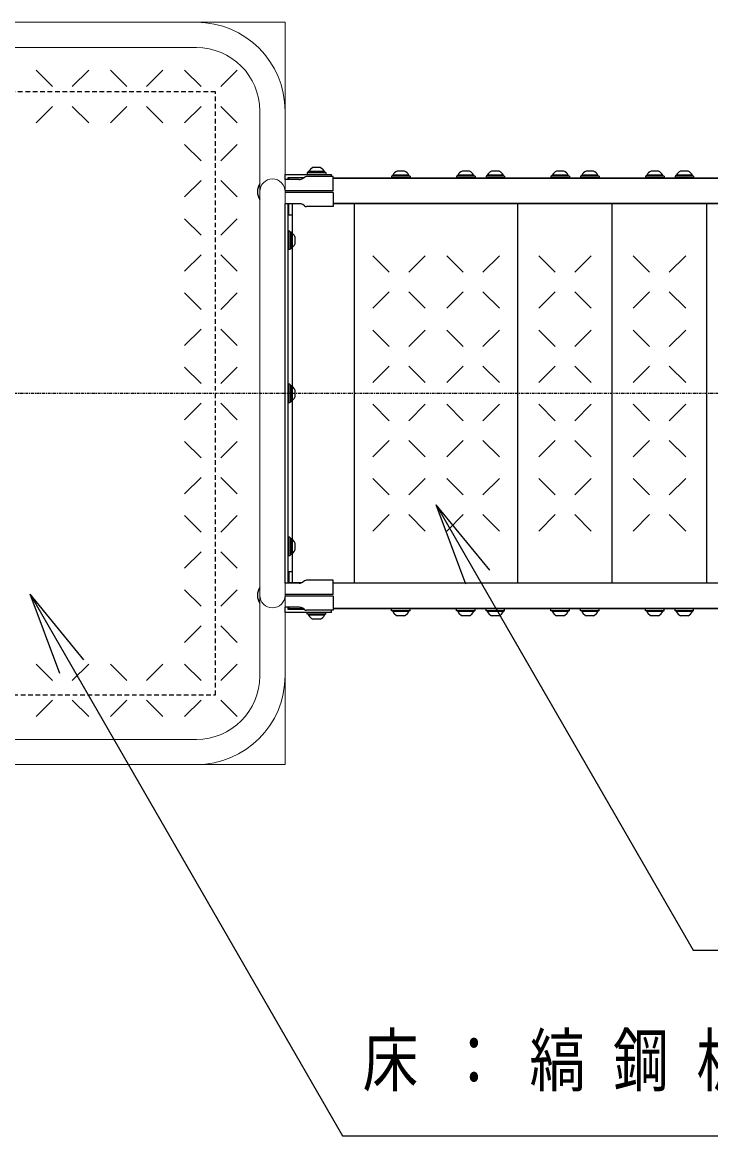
# Model space of a CAD drawing. Units: millimetres at full size; details may follow other scales. Extents: x -11723 to 28, y -1854 to 8010.
# Drawn here: x -6908 to -6166, y 6130 to 7330 of the extents above; entities that cross this region are included whole.
import ezdxf

# ---------------------------------------------------------------- set-up
doc = ezdxf.new("R2010")
doc.units = ezdxf.units.MM
doc.linetypes.add('USER2', pattern=[6, 3, -1, 1, -1])
doc.linetypes.add('USER4', pattern=[8, 5, -3])
doc.layers.add('線', color=2, linetype='Continuous', lineweight=25)
doc.layers.add('補助', color=2, linetype='Continuous', lineweight=13)
doc.styles.add('ＭＳ ゴシック', font='')
doc.styles.get('ＭＳ ゴシック').set_extended_font_data('MS Gothic')

msp = doc.modelspace()

# ---------------------------------------------------------------- linework, layer by layer
at = {"layer": '線', "color": 7, "lineweight": 13}
for p, q in [((-6624.958, 7330), (-7424.958, 7330)), ((-6624.958, 6530), (-6624.958, 7330)), ((-6720.558, 7302.8), (-7329.358, 7302.8)), ((-6652.158, 6625.6), (-6652.158, 7234.4)), ((-5556.024, 7162.2), (-6573.158, 7162.2)), ((-5556.024, 7134.2), (-6573.158, 7134.2)), ((-5556.024, 6725.8), (-6573.158, 6725.8)), ((-5556.024, 6697.8), (-6573.158, 6697.8)), ((-6720.558, 6557.2), (-7329.358, 6557.2)), ((-6624.958, 6530), (-7424.958, 6530))]:
    msp.add_line(p, q, dxfattribs=at)
at = {"layer": '線'}
for p, q in [((-6893.243, 7278.284), (-6875.565, 7260.607)), ((-6836.674, 7278.284), (-6854.352, 7260.607)), ((-6813.243, 7278.284), (-6795.565, 7260.607)), ((-6756.674, 7278.284), (-6774.352, 7260.607)), ((-6733.243, 7278.284), (-6715.565, 7260.607)), ((-6676.674, 7278.284), (-6694.352, 7260.607)), ((-6875.565, 7239.393), (-6893.243, 7221.716)), ((-6854.352, 7239.393), (-6836.674, 7221.716)), ((-6795.565, 7239.393), (-6813.243, 7221.716)), ((-6774.352, 7239.393), (-6756.674, 7221.716)), ((-6715.565, 7239.393), (-6733.243, 7221.716)), ((-6694.352, 7239.393), (-6676.674, 7221.716)), ((-6733.243, 7198.284), (-6715.565, 7180.607)), ((-6676.674, 7198.284), (-6694.352, 7180.607)), ((-6624.958, 7166), (-6574.958, 7166)), ((-6624.958, 7160.5), (-6624.958, 7166)), ((-6600.958, 7168), (-6600.958, 7166)), ((-6580.958, 7168), (-6600.958, 7168)), ((-6580.958, 7166), (-6600.958, 7166)), ((-6599.608, 7168), (-6599.608, 7169)), ((-6582.308, 7169), (-6599.608, 7169)), ((-6582.308, 7168), (-6599.608, 7168)), ((-6586.958, 7173.35), (-6594.958, 7173.35)), ((-6582.308, 7168), (-6582.308, 7169)), ((-6580.958, 7168), (-6580.958, 7166)), ((-6574.958, 7163.7), (-6574.958, 7166)), ((-6510.126, 7164.2), (-6510.126, 7162.2)), ((-6490.126, 7164.2), (-6510.126, 7164.2)), ((-6508.776, 7164.2), (-6508.776, 7165.2)), ((-6491.476, 7165.2), (-6508.776, 7165.2)), ((-6491.476, 7164.2), (-6508.776, 7164.2)), ((-6496.126, 7169.55), (-6504.126, 7169.55)), ((-6491.476, 7164.2), (-6491.476, 7165.2)), ((-6490.126, 7164.2), (-6490.126, 7162.2)), ((-6440.126, 7164.2), (-6440.126, 7162.2)), ((-6420.126, 7164.2), (-6440.126, 7164.2)), ((-6438.776, 7164.2), (-6438.776, 7165.2)), ((-6421.476, 7165.2), (-6438.776, 7165.2)), ((-6421.476, 7164.2), (-6438.776, 7164.2)), ((-6426.126, 7169.55), (-6434.126, 7169.55)), ((-6421.476, 7164.2), (-6421.476, 7165.2)), ((-6420.126, 7164.2), (-6420.126, 7162.2)), ((-6408.221, 7164.2), (-6408.221, 7162.2)), ((-6388.221, 7164.2), (-6408.221, 7164.2)), ((-6406.871, 7164.2), (-6406.871, 7165.2)), ((-6389.571, 7165.2), (-6406.871, 7165.2)), ((-6389.571, 7164.2), (-6406.871, 7164.2)), ((-6394.221, 7169.55), (-6402.221, 7169.55)), ((-6389.571, 7164.2), (-6389.571, 7165.2)), ((-6388.221, 7164.2), (-6388.221, 7162.2)), ((-6338.221, 7164.2), (-6338.221, 7162.2)), ((-6318.221, 7164.2), (-6338.221, 7164.2)), ((-6336.871, 7164.2), (-6336.871, 7165.2)), ((-6319.571, 7165.2), (-6336.871, 7165.2)), ((-6319.571, 7164.2), (-6336.871, 7164.2)), ((-6324.221, 7169.55), (-6332.221, 7169.55)), ((-6319.571, 7164.2), (-6319.571, 7165.2)), ((-6318.221, 7164.2), (-6318.221, 7162.2)), ((-6306.316, 7164.2), (-6306.316, 7162.2)), ((-6286.316, 7164.2), (-6306.316, 7164.2)), ((-6304.966, 7164.2), (-6304.966, 7165.2)), ((-6287.666, 7165.2), (-6304.966, 7165.2)), ((-6287.666, 7164.2), (-6304.966, 7164.2)), ((-6292.316, 7169.55), (-6300.316, 7169.55)), ((-6287.666, 7164.2), (-6287.666, 7165.2)), ((-6286.316, 7164.2), (-6286.316, 7162.2)), ((-6236.316, 7164.2), (-6236.316, 7162.2)), ((-6216.316, 7164.2), (-6236.316, 7164.2)), ((-6234.966, 7164.2), (-6234.966, 7165.2)), ((-6217.666, 7165.2), (-6234.966, 7165.2)), ((-6217.666, 7164.2), (-6234.966, 7164.2)), ((-6222.316, 7169.55), (-6230.316, 7169.55)), ((-6217.666, 7164.2), (-6217.666, 7165.2)), ((-6216.316, 7164.2), (-6216.316, 7162.2)), ((-6204.411, 7164.2), (-6204.411, 7162.2)), ((-6184.411, 7164.2), (-6204.411, 7164.2)), ((-6203.061, 7164.2), (-6203.061, 7165.2)), ((-6185.761, 7165.2), (-6203.061, 7165.2)), ((-6185.761, 7164.2), (-6203.061, 7164.2)), ((-6190.411, 7169.55), (-6198.411, 7169.55)), ((-6185.761, 7164.2), (-6185.761, 7165.2)), ((-6184.411, 7164.2), (-6184.411, 7162.2)), ((-6715.565, 7159.393), (-6733.243, 7141.716)), ((-6694.352, 7159.393), (-6676.674, 7141.716)), ((-6609.673, 7160.5), (-6624.958, 7160.5)), ((-6609.673, 7160.5), (-6624.958, 7160.5)), ((-6621.758, 7162.8), (-6603.993, 7162.8)), ((-6621.758, 7160.5), (-6621.758, 7162.8)), ((-6620.958, 7160.5), (-6620.958, 7162.2)), ((-6604.949, 7162.2), (-6620.958, 7162.2)), ((-6603.895, 7162.861), (-6605.952, 7161.571)), ((-6603.895, 7162.861), (-6605.952, 7161.571)), ((-6573.158, 7163.7), (-6601.815, 7163.7)), ((-6573.158, 7163.7), (-6601.815, 7163.7)), ((-6573.158, 7148.4), (-6573.158, 7163.7)), ((-6573.158, 7148.4), (-6573.158, 7163.7)), ((-5568.326, 7161.8), (-6573.158, 7161.8)), ((-6490.126, 7162.2), (-6510.126, 7162.2)), ((-6420.126, 7162.2), (-6440.126, 7162.2)), ((-6388.221, 7162.2), (-6408.221, 7162.2)), ((-6318.221, 7162.2), (-6338.221, 7162.2)), ((-6286.316, 7162.2), (-6306.316, 7162.2)), ((-6216.316, 7162.2), (-6236.316, 7162.2)), ((-6184.411, 7162.2), (-6204.411, 7162.2)), ((-6573.158, 7148.4), (-6624.968, 7148.4)), ((-6573.158, 7148.4), (-6624.968, 7148.4)), ((-6573.158, 7146.6), (-6624.968, 7146.6)), ((-6573.158, 7146.6), (-6624.968, 7146.6)), ((-6573.158, 7146.6), (-6573.158, 7131.3)), ((-6573.158, 7146.6), (-6573.158, 7131.3)), ((-6609.673, 7134.5), (-6624.958, 7134.5)), ((-6624.958, 6725.5), (-6624.958, 7134.5)), ((-6609.673, 7134.5), (-6624.958, 7134.5)), ((-6621.758, 6725.5), (-6621.758, 7134.5)), ((-6620.958, 7122.2), (-6620.958, 7134.5)), ((-6607.645, 7134.2), (-6620.958, 7134.2)), ((-6617.096, 6725.8), (-6617.096, 7134.2)), ((-6603.895, 7132.139), (-6605.952, 7133.429)), ((-6603.895, 7132.139), (-6605.952, 7133.429)), ((-6573.158, 7131.3), (-6601.815, 7131.3)), ((-6573.158, 7131.3), (-6601.815, 7131.3)), ((-5568.326, 7134.6), (-6573.158, 7134.6)), ((-6550.126, 6725.8), (-6550.126, 7134.2)), ((-6374.126, 6725.8), (-6374.126, 7134.2)), ((-6272.221, 6725.8), (-6272.221, 7134.2)), ((-6170.316, 6725.8), (-6170.316, 7134.2)), ((-6733.243, 7118.284), (-6715.565, 7100.607)), ((-6676.674, 7118.284), (-6694.352, 7100.607)), ((-6617.096, 7122.2), (-6620.958, 7122.2)), ((-6619.758, 7105), (-6621.758, 7105)), ((-6621.758, 7105), (-6621.758, 7085)), ((-6619.758, 7105), (-6619.758, 7085)), ((-6619.758, 7103.65), (-6618.758, 7103.65)), ((-6619.758, 7103.65), (-6619.758, 7086.35)), ((-6618.758, 7103.65), (-6618.758, 7086.35)), ((-6614.408, 7099), (-6614.408, 7091)), ((-6619.758, 7085), (-6621.758, 7085)), ((-6619.758, 7086.35), (-6618.758, 7086.35)), ((-6715.565, 7079.393), (-6733.243, 7061.716)), ((-6694.352, 7079.393), (-6676.674, 7061.716)), ((-6530.41, 7078.284), (-6512.733, 7060.607)), ((-6473.842, 7078.284), (-6491.519, 7060.607)), ((-6450.41, 7078.284), (-6432.733, 7060.607)), ((-6393.842, 7078.284), (-6411.519, 7060.607)), ((-6351.458, 7078.284), (-6333.78, 7060.607)), ((-6294.889, 7078.284), (-6312.567, 7060.607)), ((-6249.553, 7078.284), (-6231.875, 7060.607)), ((-6192.984, 7078.284), (-6210.662, 7060.607)), ((-6733.243, 7038.284), (-6715.565, 7020.607)), ((-6676.674, 7038.284), (-6694.352, 7020.607)), ((-6512.733, 7039.393), (-6530.41, 7021.716)), ((-6491.519, 7039.393), (-6473.842, 7021.716)), ((-6432.733, 7039.393), (-6450.41, 7021.716)), ((-6411.519, 7039.393), (-6393.842, 7021.716)), ((-6333.78, 7039.393), (-6351.458, 7021.716)), ((-6312.567, 7039.393), (-6294.889, 7021.716)), ((-6231.875, 7039.393), (-6249.553, 7021.716)), ((-6210.662, 7039.393), (-6192.984, 7021.716)), ((-6715.565, 6999.393), (-6733.243, 6981.716)), ((-6694.352, 6999.393), (-6676.674, 6981.716)), ((-6530.41, 6998.284), (-6512.733, 6980.607)), ((-6473.842, 6998.284), (-6491.519, 6980.607)), ((-6450.41, 6998.284), (-6432.733, 6980.607)), ((-6393.842, 6998.284), (-6411.519, 6980.607)), ((-6351.458, 6998.284), (-6333.78, 6980.607)), ((-6294.889, 6998.284), (-6312.567, 6980.607)), ((-6249.553, 6998.284), (-6231.875, 6980.607)), ((-6192.984, 6998.284), (-6210.662, 6980.607)), ((-6733.243, 6958.284), (-6715.565, 6940.607)), ((-6676.674, 6958.284), (-6694.352, 6940.607)), ((-6512.733, 6959.393), (-6530.41, 6941.716)), ((-6491.519, 6959.393), (-6473.842, 6941.716)), ((-6432.733, 6959.393), (-6450.41, 6941.716)), ((-6411.519, 6959.393), (-6393.842, 6941.716)), ((-6333.78, 6959.393), (-6351.458, 6941.716)), ((-6312.567, 6959.393), (-6294.889, 6941.716)), ((-6231.875, 6959.393), (-6249.553, 6941.716)), ((-6210.662, 6959.393), (-6192.984, 6941.716)), ((-6619.758, 6940), (-6621.758, 6940)), ((-6621.758, 6940), (-6621.758, 6920)), ((-6619.758, 6940), (-6619.758, 6920)), ((-6619.758, 6938.65), (-6618.758, 6938.65)), ((-6619.758, 6938.65), (-6619.758, 6921.35)), ((-6618.758, 6938.65), (-6618.758, 6921.35)), ((-6614.408, 6934), (-6614.408, 6926)), ((-6715.565, 6919.393), (-6733.243, 6901.716)), ((-6694.352, 6919.393), (-6676.674, 6901.716)), ((-6619.758, 6920), (-6621.758, 6920)), ((-6619.758, 6921.35), (-6618.758, 6921.35)), ((-6530.41, 6918.284), (-6512.733, 6900.607)), ((-6473.842, 6918.284), (-6491.519, 6900.607)), ((-6450.41, 6918.284), (-6432.733, 6900.607)), ((-6393.842, 6918.284), (-6411.519, 6900.607)), ((-6351.458, 6918.284), (-6333.78, 6900.607)), ((-6294.889, 6918.284), (-6312.567, 6900.607)), ((-6249.553, 6918.284), (-6231.875, 6900.607)), ((-6192.984, 6918.284), (-6210.662, 6900.607)), ((-6733.243, 6878.284), (-6715.565, 6860.607)), ((-6676.674, 6878.284), (-6694.352, 6860.607)), ((-6512.733, 6879.393), (-6530.41, 6861.716)), ((-6491.519, 6879.393), (-6473.842, 6861.716)), ((-6432.733, 6879.393), (-6450.41, 6861.716)), ((-6411.519, 6879.393), (-6393.842, 6861.716)), ((-6333.78, 6879.393), (-6351.458, 6861.716)), ((-6312.567, 6879.393), (-6294.889, 6861.716)), ((-6231.875, 6879.393), (-6249.553, 6861.716)), ((-6210.662, 6879.393), (-6192.984, 6861.716)), ((-6715.565, 6839.393), (-6733.243, 6821.716)), ((-6694.352, 6839.393), (-6676.674, 6821.716)), ((-6530.41, 6838.284), (-6512.733, 6820.607)), ((-6473.842, 6838.284), (-6491.519, 6820.607)), ((-6450.41, 6838.284), (-6432.733, 6820.607)), ((-6393.842, 6838.284), (-6411.519, 6820.607)), ((-6351.458, 6838.284), (-6333.78, 6820.607)), ((-6294.889, 6838.284), (-6312.567, 6820.607)), ((-6249.553, 6838.284), (-6231.875, 6820.607)), ((-6192.984, 6838.284), (-6210.662, 6820.607)), ((-6733.243, 6798.284), (-6715.565, 6780.607)), ((-6676.674, 6798.284), (-6694.352, 6780.607)), ((-6512.733, 6799.393), (-6530.41, 6781.716)), ((-6491.519, 6799.393), (-6473.842, 6781.716)), ((-6432.733, 6799.393), (-6450.41, 6781.716)), ((-6411.519, 6799.393), (-6393.842, 6781.716)), ((-6333.78, 6799.393), (-6351.458, 6781.716)), ((-6312.567, 6799.393), (-6294.889, 6781.716)), ((-6231.875, 6799.393), (-6249.553, 6781.716)), ((-6210.662, 6799.393), (-6192.984, 6781.716)), ((-6619.758, 6775), (-6621.758, 6775)), ((-6621.758, 6775), (-6621.758, 6755)), ((-6619.758, 6775), (-6619.758, 6755)), ((-6619.758, 6773.65), (-6618.758, 6773.65)), ((-6619.758, 6773.65), (-6619.758, 6756.35)), ((-6618.758, 6773.65), (-6618.758, 6756.35)), ((-6614.408, 6769), (-6614.408, 6761)), ((-6715.565, 6759.393), (-6733.243, 6741.716)), ((-6694.352, 6759.393), (-6676.674, 6741.716)), ((-6619.758, 6756.35), (-6618.758, 6756.35)), ((-6619.758, 6755), (-6621.758, 6755)), ((-6620.958, 6737.8), (-6620.958, 6725.5)), ((-6617.096, 6737.8), (-6620.958, 6737.8)), ((-6609.673, 6725.5), (-6624.958, 6725.5)), ((-6609.673, 6725.5), (-6624.958, 6725.5)), ((-6607.645, 6725.8), (-6620.958, 6725.8)), ((-6603.895, 6727.861), (-6605.952, 6726.571)), ((-6603.895, 6727.861), (-6605.952, 6726.571)), ((-6573.158, 6728.7), (-6601.815, 6728.7)), ((-6573.158, 6728.7), (-6601.815, 6728.7)), ((-6573.158, 6713.4), (-6573.158, 6728.7)), ((-6573.158, 6713.4), (-6573.158, 6728.7)), ((-5568.326, 6725.4), (-6573.158, 6725.4)), ((-6733.243, 6718.284), (-6715.565, 6700.607)), ((-6676.674, 6718.284), (-6694.352, 6700.607)), ((-6573.158, 6713.4), (-6624.968, 6713.4)), ((-6573.158, 6713.4), (-6624.968, 6713.4)), ((-6573.158, 6711.6), (-6624.968, 6711.6)), ((-6573.158, 6711.6), (-6624.968, 6711.6)), ((-6573.158, 6711.6), (-6573.158, 6696.3)), ((-6573.158, 6711.6), (-6573.158, 6696.3)), ((-6609.673, 6699.5), (-6624.958, 6699.5)), ((-6624.958, 6694), (-6624.958, 6699.5)), ((-6609.673, 6699.5), (-6624.958, 6699.5)), ((-6621.758, 6697.2), (-6621.758, 6699.5)), ((-6603.993, 6697.2), (-6621.758, 6697.2)), ((-6620.958, 6699.5), (-6620.958, 6697.8)), ((-6604.949, 6697.8), (-6620.958, 6697.8)), ((-6603.895, 6697.139), (-6605.952, 6698.429)), ((-6603.895, 6697.139), (-6605.952, 6698.429)), ((-6573.158, 6696.3), (-6601.815, 6696.3)), ((-6573.158, 6696.3), (-6601.815, 6696.3)), ((-6574.958, 6694), (-6574.958, 6696.3)), ((-5568.326, 6698.2), (-6573.158, 6698.2)), ((-6510.126, 6695.8), (-6510.126, 6697.8)), ((-6490.126, 6697.8), (-6510.126, 6697.8)), ((-6490.126, 6695.8), (-6490.126, 6697.8)), ((-6440.126, 6695.8), (-6440.126, 6697.8)), ((-6420.126, 6697.8), (-6440.126, 6697.8)), ((-6420.126, 6695.8), (-6420.126, 6697.8)), ((-6408.221, 6695.8), (-6408.221, 6697.8)), ((-6388.221, 6697.8), (-6408.221, 6697.8)), ((-6388.221, 6695.8), (-6388.221, 6697.8)), ((-6338.221, 6695.8), (-6338.221, 6697.8)), ((-6318.221, 6697.8), (-6338.221, 6697.8)), ((-6318.221, 6695.8), (-6318.221, 6697.8)), ((-6306.316, 6695.8), (-6306.316, 6697.8)), ((-6286.316, 6697.8), (-6306.316, 6697.8)), ((-6286.316, 6695.8), (-6286.316, 6697.8)), ((-6236.316, 6695.8), (-6236.316, 6697.8)), ((-6216.316, 6697.8), (-6236.316, 6697.8)), ((-6216.316, 6695.8), (-6216.316, 6697.8)), ((-6204.411, 6695.8), (-6204.411, 6697.8)), ((-6184.411, 6697.8), (-6204.411, 6697.8)), ((-6184.411, 6695.8), (-6184.411, 6697.8)), ((-6574.958, 6694), (-6624.958, 6694)), ((-6600.958, 6692), (-6600.958, 6694)), ((-6580.958, 6694), (-6600.958, 6694)), ((-6580.958, 6692), (-6600.958, 6692)), ((-6599.608, 6692), (-6599.608, 6691)), ((-6582.308, 6692), (-6599.608, 6692)), ((-6582.308, 6691), (-6599.608, 6691)), ((-6586.958, 6686.65), (-6594.958, 6686.65)), ((-6582.308, 6692), (-6582.308, 6691)), ((-6580.958, 6692), (-6580.958, 6694)), ((-6490.126, 6695.8), (-6510.126, 6695.8)), ((-6508.776, 6695.8), (-6508.776, 6694.8)), ((-6491.476, 6695.8), (-6508.776, 6695.8)), ((-6491.476, 6694.8), (-6508.776, 6694.8)), ((-6496.126, 6690.45), (-6504.126, 6690.45)), ((-6491.476, 6695.8), (-6491.476, 6694.8)), ((-6420.126, 6695.8), (-6440.126, 6695.8)), ((-6438.776, 6695.8), (-6438.776, 6694.8)), ((-6421.476, 6695.8), (-6438.776, 6695.8)), ((-6421.476, 6694.8), (-6438.776, 6694.8)), ((-6426.126, 6690.45), (-6434.126, 6690.45)), ((-6421.476, 6695.8), (-6421.476, 6694.8)), ((-6388.221, 6695.8), (-6408.221, 6695.8)), ((-6406.871, 6695.8), (-6406.871, 6694.8)), ((-6389.571, 6695.8), (-6406.871, 6695.8)), ((-6389.571, 6694.8), (-6406.871, 6694.8)), ((-6394.221, 6690.45), (-6402.221, 6690.45)), ((-6389.571, 6695.8), (-6389.571, 6694.8)), ((-6318.221, 6695.8), (-6338.221, 6695.8)), ((-6336.871, 6695.8), (-6336.871, 6694.8)), ((-6319.571, 6695.8), (-6336.871, 6695.8)), ((-6319.571, 6694.8), (-6336.871, 6694.8)), ((-6324.221, 6690.45), (-6332.221, 6690.45)), ((-6319.571, 6695.8), (-6319.571, 6694.8)), ((-6286.316, 6695.8), (-6306.316, 6695.8)), ((-6304.966, 6695.8), (-6304.966, 6694.8)), ((-6287.666, 6695.8), (-6304.966, 6695.8)), ((-6287.666, 6694.8), (-6304.966, 6694.8)), ((-6292.316, 6690.45), (-6300.316, 6690.45)), ((-6287.666, 6695.8), (-6287.666, 6694.8)), ((-6216.316, 6695.8), (-6236.316, 6695.8)), ((-6234.966, 6695.8), (-6234.966, 6694.8)), ((-6217.666, 6695.8), (-6234.966, 6695.8)), ((-6217.666, 6694.8), (-6234.966, 6694.8)), ((-6222.316, 6690.45), (-6230.316, 6690.45)), ((-6217.666, 6695.8), (-6217.666, 6694.8)), ((-6184.411, 6695.8), (-6204.411, 6695.8)), ((-6203.061, 6695.8), (-6203.061, 6694.8)), ((-6185.761, 6695.8), (-6203.061, 6695.8)), ((-6185.761, 6694.8), (-6203.061, 6694.8)), ((-6190.411, 6690.45), (-6198.411, 6690.45)), ((-6185.761, 6695.8), (-6185.761, 6694.8)), ((-6715.565, 6679.393), (-6733.243, 6661.716)), ((-6694.352, 6679.393), (-6676.674, 6661.716)), ((-6893.243, 6638.284), (-6875.565, 6620.607)), ((-6836.674, 6638.284), (-6854.352, 6620.607)), ((-6813.243, 6638.284), (-6795.565, 6620.607)), ((-6756.674, 6638.284), (-6774.352, 6620.607)), ((-6733.243, 6638.284), (-6715.565, 6620.607)), ((-6676.674, 6638.284), (-6694.352, 6620.607)), ((-6875.565, 6599.393), (-6893.243, 6581.716)), ((-6854.352, 6599.393), (-6836.674, 6581.716)), ((-6795.565, 6599.393), (-6813.243, 6581.716)), ((-6774.352, 6599.393), (-6756.674, 6581.716)), ((-6715.565, 6599.393), (-6733.243, 6581.716)), ((-6694.352, 6599.393), (-6676.674, 6581.716))]:
    msp.add_line(p, q, dxfattribs=at)
at = {"layer": '線', "color": 20, "linetype": 'USER2'}
msp.add_line((-5317.828, 6930), (-10661.246, 6930), dxfattribs=at)
at = {"layer": '線', "color": 4, "linetype": 'USER4'}
msp.add_lwpolyline([(-7349.958, 6605), (-6699.958, 6605), (-6699.958, 7255), (-7349.958, 7255)], close=True, dxfattribs=at)
at = {"layer": '線', "color": 7, "lineweight": 13}
for centre, radius, start, end in [((-6720.558, 7234.4), 95.6, 0, 90), ((-6720.558, 7234.4), 68.4, 0, 90), ((-6638.558, 7147.5), 13.6, 0, 180), ((-6638.558, 6712.5), 13.6, 180, 0), ((-6720.558, 6625.6), 95.6, 270, 0), ((-6720.558, 6625.6), 68.4, 270, 0)]:
    msp.add_arc(centre, radius, start, end, dxfattribs=at)
at = {"layer": '線'}
for centre, radius, start, end in [((-6590.958, 7164.414), 9.791, 114.11411, 152.06758), ((-6590.958, 7164.414), 9.791, 27.93242, 65.88589), ((-6500.126, 7160.614), 9.791, 114.11411, 152.06758), ((-6500.126, 7160.614), 9.791, 27.93242, 65.88589), ((-6430.126, 7160.614), 9.791, 114.11411, 152.06758), ((-6430.126, 7160.614), 9.791, 27.93242, 65.88589), ((-6398.221, 7160.614), 9.791, 114.11411, 152.06758), ((-6398.221, 7160.614), 9.791, 27.93242, 65.88589), ((-6328.221, 7160.614), 9.791, 114.11411, 152.06758), ((-6328.221, 7160.614), 9.791, 27.93242, 65.88589), ((-6296.316, 7160.614), 9.791, 114.11411, 152.06758), ((-6296.316, 7160.614), 9.791, 27.93242, 65.88589), ((-6226.316, 7160.614), 9.791, 114.11411, 152.06758), ((-6226.316, 7160.614), 9.791, 27.93242, 65.88589), ((-6194.411, 7160.614), 9.791, 114.11411, 152.06758), ((-6194.411, 7160.614), 9.791, 27.93242, 65.88589), ((-6638.558, 7147.5), 16.175, 147.22509, 212.77491), ((-6638.558, 7147.5), 16.175, 147.22509, 212.77491), ((-6609.673, 7167.5), 7, 270, 302.10626), ((-6609.673, 7167.5), 7, 270, 302.10626), ((-6601.815, 7160.7), 3, 90, 133.90595), ((-6601.815, 7160.7), 3, 90, 133.90595), ((-6609.673, 7127.5), 7, 57.89374, 90), ((-6609.673, 7127.5), 7, 57.89374, 90), ((-6601.815, 7134.3), 3, 226.09405, 270), ((-6601.815, 7134.3), 3, 226.09405, 270), ((-6623.345, 7095), 9.791, 24.11411, 62.06758), ((-6623.345, 7095), 9.791, 297.93242, 335.88589), ((-6623.345, 6930), 9.791, 24.11411, 62.06758), ((-6623.345, 6930), 9.791, 297.93242, 335.88589), ((-6623.345, 6765), 9.791, 24.11411, 62.06758), ((-6623.345, 6765), 9.791, 297.93242, 335.88589), ((-6638.558, 6712.5), 16.175, 147.22509, 212.77491), ((-6638.558, 6712.5), 16.175, 147.22509, 212.77491), ((-6609.673, 6732.5), 7, 270, 302.10626), ((-6609.673, 6732.5), 7, 270, 302.10626), ((-6601.815, 6725.7), 3, 90, 133.90595), ((-6601.815, 6725.7), 3, 90, 133.90595), ((-6609.673, 6692.5), 7, 57.89374, 90), ((-6609.673, 6692.5), 7, 57.89374, 90), ((-6601.815, 6699.3), 3, 226.09405, 270), ((-6601.815, 6699.3), 3, 226.09405, 270), ((-6590.958, 6695.586), 9.791, 207.93242, 245.88589), ((-6590.958, 6695.586), 9.791, 294.11411, 332.06758), ((-6500.126, 6699.386), 9.791, 207.93242, 245.88589), ((-6500.126, 6699.386), 9.791, 294.11411, 332.06758), ((-6430.126, 6699.386), 9.791, 207.93242, 245.88589), ((-6430.126, 6699.386), 9.791, 294.11411, 332.06758), ((-6398.221, 6699.386), 9.791, 207.93242, 245.88589), ((-6398.221, 6699.386), 9.791, 294.11411, 332.06758), ((-6328.221, 6699.386), 9.791, 207.93242, 245.88589), ((-6328.221, 6699.386), 9.791, 294.11411, 332.06758), ((-6296.316, 6699.386), 9.791, 207.93242, 245.88589), ((-6296.316, 6699.386), 9.791, 294.11411, 332.06758), ((-6226.316, 6699.386), 9.791, 207.93242, 245.88589), ((-6226.316, 6699.386), 9.791, 294.11411, 332.06758), ((-6194.411, 6699.386), 9.791, 207.93242, 245.88589), ((-6194.411, 6699.386), 9.791, 294.11411, 332.06758)]:
    msp.add_arc(centre, radius, start, end, dxfattribs=at)
at = {"layer": '補助', "lineweight": 25}
for p, q in [((-6430.116, 6724.558), (-6462.126, 6810)), ((-6404.136, 6739.558), (-6462.126, 6810)), ((-6462.126, 6810), (-6417.126, 6732.058)), ((-6417.126, 6732.058), (-6184.998, 6330)), ((-6867.949, 6628.051), (-6899.958, 6713.494)), ((-6841.968, 6643.051), (-6899.958, 6713.494)), ((-6899.958, 6713.494), (-6854.958, 6635.551)), ((-6854.958, 6635.551), (-6563.078, 6130)), ((-6184.998, 6330), (-6154.998, 6330)), ((-6563.078, 6130), (-6533.078, 6130)), ((-6533.078, 6130), (-5754.066, 6130))]:
    msp.add_line(p, q, dxfattribs=at)

# ---------------------------------------------------------------- texts
at = {"layer": '補助', "insert": (-6541.328, 6238.75), "char_height": 54.99, "attachment_point": 1, "style": 'ＭＳ ゴシック'}
msp.add_mtext('\\T1.5;\\W0.8;床：縞鋼板\\~t=2.3', dxfattribs=at)

doc.saveas('drawing.dxf')
